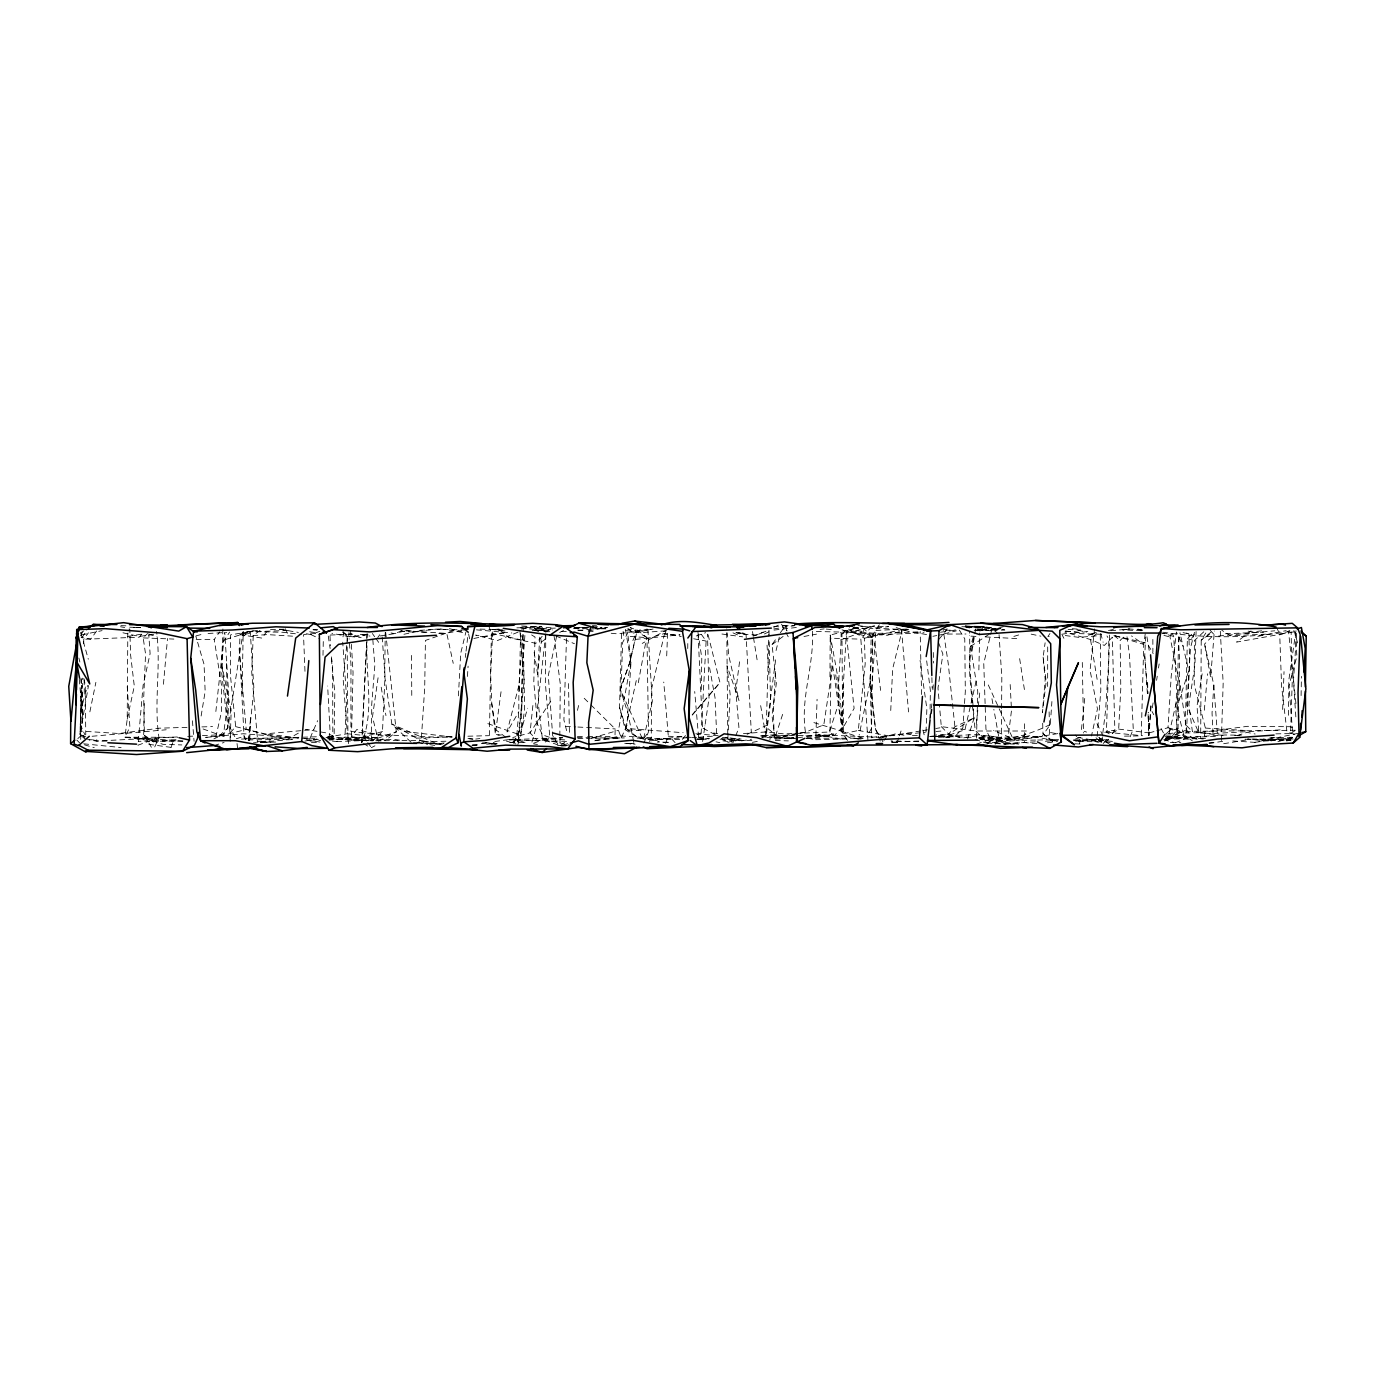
<?xml version="1.0" encoding="UTF-8"?>
<svg xmlns="http://www.w3.org/2000/svg" width="1375" height="1375" viewBox="0 0 1375 1375"><rect width="100%" height="100%" fill="white"/><g stroke="black" fill="none" stroke-linecap="round" stroke-linejoin="round"><path stroke-width="0.75" stroke-dasharray="5 3.75" d="M1203.795 631.795L1194.377 640.578L1194.256 684.784L1205.394 728.08L1204.053 739.114L1190.87 737.344L1185.336 727.358L1187.364 638.67L1194.033 631.95M513.58 743.273L516.553 738.1L518.805 711.717L518.891 685.472L523.308 629.561M921.594 694.512L920.184 631.486M85.783 736.811L80.094 734.714L82.758 718.609L81.4 685.644L80.094 734.714L85.559 739.544L96.92 739.991M371.508 740.661L371.731 704.309L374.808 665.723L372.659 637.536M829.95 676.844L830.208 635.027L841.122 632.328C841.466 663.42 834.006 696.592 843.081 726.705L834.333 735.505L806.403 738.616M81.417 678.7L80.094 734.714L80.902 710.239L87.536 685.455M679.714 739.492L645.666 739.612L637.862 737.619L625.384 729.816L619.523 707.489L621.62 631.606M1001.584 710.566L1001.395 737.584L995.208 744.184M1001.602 708.486L1001.825 677.308L999.058 634.666M488.761 626.003L491.391 633.17L489.363 736.587M687.741 648.553L687.827 640.148M1288.512 715.292L1288.839 686.091L1296.883 656.391L1295.405 631.538M367.039 633.961L361.797 742.466C374.98 710.823 365.183 675.245 367.125 641.902M385.241 632.363L384.691 676.225L391.875 724.161L411.417 742.534M853.652 627.395L863.827 628.409L872.798 637.914L871.595 728.269L866.783 736.57M929.947 719.417L930.067 711.184M930.102 709.122L930.359 690.559L926.681 660.859M182.789 741.314L153.536 741.142L124.936 737.189L127.205 719.211L127.806 633.634L129.25 628.805M701.302 689.459L701.783 657.852L697.967 632.311M144.238 703.484L143.653 737.739L162.972 744.322L181.827 744.941M242.103 693.842L243.186 631.589L228.405 724.728L234.798 736.639M512.531 742.363L516.553 738.1L521.434 726.378L523.205 633.669M1301.094 695.595L1301.42 676.38M829.933 732.033L831.153 665.087M1047.698 646.92L1047.647 686.486M1197.144 739.183L1176.742 734.8L1178.427 644.308L1180.042 632.723M322.987 655.291L323.297 640.544M519.303 691.195L520.558 633.583M591.886 737.808L614.969 737.997L615.158 728.905L590.098 704.103M812.384 631.228C814.412 666.686 799.047 700.442 806.128 735.9M879.33 624.748L871.166 637.244L870.169 680.677L871.681 737.791M978.862 669.934L979.688 633.033M80.695 739.423L81.95 685.884M1164.625 739.87L1171.878 736.57L1178.031 728.784L1179.681 662.045L1178.186 633.273M458.408 695.888L460.694 653.314L465.902 632.002M761.767 736.983L766.047 737.103L768.848 634.356M1109.591 635.061L1106.428 732.222L1109.23 733.786M1141.267 734.955L1143.742 644.359L1145.375 632.861M230.33 737.361L231.155 711.03L222.217 667.064L223.18 642.125L229.625 632.07M846.863 739.011L815.77 739.716L817.077 699.291M620.795 696.764L622.617 642.503L627.688 633.05L625.35 629.011L631.022 661.994L626.983 725.141L621.259 737.945L591.903 740.627M901.502 629.286L908.548 711.941M222.905 628.959L221.409 670.209L227.838 727.925L223.489 734.594L213.898 738.856M1196.095 631.555L1194.892 665.414L1188.894 704.498L1192.383 731.62L1210.12 733.666L1282.033 729.781M1282.652 709.5L1284.027 671.636M926.011 732.016L926.87 708.812L920.081 660.395M1275.863 733.855L1290.558 733.614L1292.191 682.67L1291.108 631.761M666.703 655.892L667.717 629.441L642.211 643.414M249.769 739.956L250.714 716.461L248.497 740.352M332.423 741.108L336.669 741.52L344.953 737.155L346.637 698.225L342.719 642.177M701.336 634.339L706.131 641.059L701.13 733.15L698.036 735.573M327.267 738.77L372.814 740.833L382.491 731.517L385.017 675.916L381.958 634.064M519.973 631.366L524.15 680.608L517.859 744.58L520.884 735.178L524.631 709.655L523.308 640.372L521.314 634.975M566.483 638.516L563.905 719.967L567.359 733.58M890.742 710.514L892.616 669.006L902.344 629.441L908.772 629.681M976.491 738.066L977.763 691.625L971.661 653.469L975.631 628.839L986.288 625.573M843.339 684.372L841.087 731.139L843.339 733.717L843.339 684.372L846.33 633.273L850.248 625.934M1147.386 693.516L1144.739 656.081L1145.633 637.003M775.397 671.516L773.403 712.13L774.348 740.506L788.373 740.884M853.239 627.773L863.827 628.409L863.672 631.623L872.798 637.914L869.739 683.805L859.152 735.075M361.797 742.466L367.177 633.841M1112.255 733.459L1118.683 729.094L1120.797 688.445L1120.144 640.355L1124.406 636.436M566.483 745.542L560.708 746.006L542.695 739.286L542.3 738.169L538.57 705.959L537.883 669.591L539.773 636.436M1221.361 740.541L1223.166 682.962L1220.295 631.262M467.466 676.466L468.084 666.136M1156.702 730.83L1168.011 727.719L1171.208 676.139L1176.381 631.984L1183.239 646.319M1210.138 630.266L1214.073 634.562L1204.586 644.033L1213.833 685.008L1212.045 713.023L1213.163 736.347M1296.556 633.325L1293.462 681.141L1295.989 719.056M444.211 742.947L435.806 743.978L421.248 740.369L424.703 687.844L425.425 640.441L453.217 630.661L465.798 633.136M880.223 741.073L875.497 729.111L871.32 693.928L875.961 630.403L878.487 626.158M1150.841 705.702L1148.83 735.488L1148.142 712.8M932.886 689.769L933.298 683.736M972.108 702.763C970.664 680.9 966.161 657.869 973.414 636.642M978.845 738.341L1021.745 738.822L1041.889 736.587L1050.311 724.453L1051.909 701.542M524.889 635.473L522.019 675.95L521.348 707.352L517.567 741.916M545.806 633.995L545.342 682.825L549.828 737.413L543.159 744.425M1118.683 729.094L1149.156 732.909L1151.133 705.117M1097.164 736.398L1100.808 690.456L1100.241 631.709M1214.073 634.562L1210.653 677.428L1204.586 644.033M163.436 684.269L167.509 638.516M1204.328 710.239L1207.559 673.819M1042.68 723.233L1042.989 733.717L1054.023 742.62L1049.795 739.303L1049.056 709.5M1175.281 742.809L1185.714 738.581L1186.608 729.781L1189.667 662.509L1188.859 633.858L1185.267 632.689M248.583 740.059L253.928 688.841L250.267 631.727L243.736 635.886L242.034 632.07M532.881 705.495L530.028 732.875L537.659 740.764L562.53 737.825M843.339 733.717L858.275 730.469L865.184 663.85L864.411 638.223L850.798 630.334L841.947 633.892L842.703 733.511L848.375 741.641M1084.72 698.448L1081.352 730.366L1086.577 732.084M215.858 711.511L224.417 632.723M346.706 645.562L343.097 678.494L347.325 733.717L361.952 735.264L385.859 740.266L396.292 731.827L385.705 632.5M346.93 643.5L347.841 635.267L351.863 633.909M976.267 724.023L979.859 691.883M545.703 634.236L535.992 721.033L542.42 734.869L549.828 737.413L531.386 744.013M465.317 657.405L465.816 653.211M466.056 651.131L468.033 634.373M537.883 669.591L541.286 642.039L540.513 636.195M979.997 739.303L1007.789 740.506L1011.502 710.342M1095.995 737.756L1101.616 742.998L1105.586 710.48L1108.731 661.152L1108.783 639.22L1106.978 635.92M930.102 718.3L931.133 710.033M931.391 707.97L931.906 703.845M739.544 661.788L735.814 690.748L738.925 727.461L733.391 742.259L721.153 740.592M775.62 659.811L766.7 727.633L775.466 734.8L798.342 739.097M1094.534 628.873L1090.066 670.261L1097.456 708.933L1091.475 735.969M501.05 691.728L495.361 733.958L499.28 735.608M328.9 738.409L330 730.503L327.645 686.039M1043.109 657.147L1046.203 681.536L1042.37 712.731L1045.189 679.491L1043.109 657.147L1045.12 642.795M378.073 677.755L372.47 716.925L377.558 737.413L329.072 740.094M1295.972 630.678L1288.65 681.278L1292.792 734.714M702.625 741.503L709.019 698.225L707.523 634.167M832.511 666.823L823.797 724.883L804.994 732.342L769.227 739.148M1153.092 702.883L1151.82 711.081L1153.745 714.691M1156.598 680.333L1157.234 676.225M1158.506 668.027L1159.142 663.936M1202.145 673.819L1197.023 705.822L1198.725 732.72L1226.105 735.728M201.128 716.014L205.15 691.436L204.067 664.366L195.869 636.264M85.559 739.544L80.627 731.087L88.498 685.506M614.969 737.997L621.259 737.945L618.458 730.28L631.022 661.994L627.688 633.05M638.292 682.756L646.37 638.877L664.606 633.445L681.227 636.487M969.513 660.052L973.809 636.934M89.873 711.855L95.889 682.344M633.772 742.277L628.066 713.711L620.348 689.442L630.317 660.877L636.969 631.469L642.211 628.753M641.18 730.692L625.384 729.816L636.35 680.247M556.531 636.659L548.298 675.469L552.664 735.573L557.769 743.961M127.205 719.211L134.303 686.108L130.625 655.153L129.8 629.2M215.806 737.206L221.427 712.095L221.512 685.386L214.242 639.461L219.708 631.881M976.078 681.312L964.958 729.816L950.606 734.594L935.756 734.989M1180.094 685.816L1168.08 738.203L1186.608 729.781L1180.094 685.816L1169.97 636.9L1171.723 633.102M629.32 664.263L636.969 631.469M577.466 710.359L579.373 702.247M664.606 633.445L651.561 688.978L651.252 737.842L649.395 741.555M643.638 738.444L652.334 701.422L647.848 629.269M776.067 650.547L779.402 636.677M1194.445 632.294L1190.509 648.003L1186.797 705.289L1198.725 732.72L1247.4 726.327L1289.853 726.722L1295.181 728.252M518.891 685.472L507.048 731.981L518.805 711.717M665.964 630.97L665.139 634.27L679.852 634.958M517.911 741.967L527.57 708.262M531.936 742.105L537.436 722.975L533.792 682.034L535.03 637.055L530.148 633.995M967.57 739.148L974.102 717.888L970.097 670.742L969.633 635.267M1079.375 743.703L1080.389 740.42L1075.25 735.041M743.428 733.562L766.047 731.93L784.18 733.906L829.348 732.016L838.922 702.608L835.57 673.148M782.633 714.364L774.83 737.98L793.77 738.169M154.739 746.934L158.95 737.464C153.656 702.109 161.27 666.703 156.578 631.434M897.084 742.706L898.855 737.481M899.439 735.728L901.209 730.503M630.317 660.877L620.348 689.442L642.314 738.598M343.698 631.898L342.564 640.097M171.05 747.295L173.869 739.733M665.603 743.342L668.319 736.227L663.747 682.069M1130.198 736.777L1133.258 729.111L1129.494 655.016L1127.002 636.78M643.878 743.05L648.484 731.878L646.972 637.622L637.605 630.3L630.18 627.567L646.972 637.622L628.891 636.384M206.267 737.378L243.427 733.734L309.684 739.028L317.642 720.655M632.861 640.527L637.605 630.3L627.069 628.977M182.858 740.919L124.936 737.189L129.903 727.134L127.033 683.564M513.253 742.861L521.434 726.378M80.523 635.783L82.414 632.242M994.916 743.755L998.731 736.794L993.85 709.328M858.808 738.959L849.148 737.464L841.087 731.139L854.098 708.452L846.33 633.273L874.517 625.677M82.122 637.639L87.484 628.873M550.756 701.216L530.028 732.875L512.772 737.516M1191.627 638.361L1194.978 633.256M1205.858 632.981L1201.217 640.011L1200.684 738.478M1049.95 633.531L1047.887 636.539L1051.841 635.886M793.616 737.825L774.83 737.98L771.977 715.344L776.342 683.323L772.028 644.6L776.789 637.794M979.584 738.152L1021.745 738.822L1027.211 731.002L976.405 731.002L941.308 726.653L939.383 704.309M643.913 738.323L648.484 731.878M96.611 631.005L90.733 639.186L81.091 637.158M266.939 631.28L262.041 638.12L240.023 634.631L239.456 649.653L244.166 738.152L249.614 740.627M883.97 740.438L886.944 736.295M381.116 740.936L371.336 738.616L351.484 736.794L356.727 729.541L385.017 736.381M83.755 643.534L83.72 639.272L88.395 632.809M377.747 637.502L379.775 634.734M780.347 632.706L785.658 625.711L786.912 631.417M708.073 634.683L719.967 682.584L692.244 715.12M682.327 739.389L685.902 735.006M141.831 634.167L139.288 637.175L83.72 639.272M939.073 639.1L946.825 629.888M867.952 740.661L860.853 639.152L869.825 628.633L888.628 626.639M692.227 714.777L719.967 682.584M959.888 737.223L948.355 734.336L974.102 717.888L954.92 726.773L948.355 734.336L926.08 736.863M1103.18 743.514L1107.081 739.131M1112.272 733.288L1114.867 730.366L1112.323 637.244L1104.348 645.442L1090.513 639.53L1064.834 632.053M230.209 741.417L230.055 732.961L235.675 726.636L230.553 676.62L230.622 634.855L259.823 629.939M542.163 636.333L535.872 643.328L509.3 637.742L498.541 629.183M1108.508 739.234L1105.913 741.916L1075.955 741.434M850.798 630.334L854.511 626.502M151.405 747.295L144.392 735.281L143.722 697.245L145.561 654.053L143.189 637.897L147.623 633.497M1096.459 633.652L1090.513 639.53L1097.439 681.158M841.947 633.892L847.481 628.598M219.244 735.9L227.838 727.925L228.68 693.67L224.761 632.723M77.825 738.598L83.858 733.064M1166.275 733.666L1169.42 730.778L1178.031 728.784M709.569 667.683L715.052 697.812L716.702 735.505L702.556 727.977L704.945 725.862M1018.634 744.116L990.997 740.438L987.714 743.084L975.253 730.4L972.348 704.877M1250.992 630.919L1236.572 642.108L1282.755 633.858L1289.853 630.472M260.012 630.334L253.241 635.559L251.694 671.825L257.778 742.62M559.9 737.619L560.192 745.748L566.431 740.97M243.255 632.191L240.023 634.631L249.769 633.514L253.241 635.559L267.163 634.597L292.548 636.161M772.028 644.6L783.939 635.834M541.286 642.039L547.869 637.484M871.166 637.244L874.363 635.061L924.017 632.706M1209.553 634.391L1201.217 640.011L1210.877 632.259L1214.606 631.022M1290.558 733.614L1295.25 730.469M970.458 646.473L989.605 633.927M80.197 633.067L83.772 630.953M994.572 631.056L999.539 628.203M298.341 733.167L286.378 739.905L253.378 742.861M978.244 630.712L985.531 626.691M1292.208 737.997L1287.258 740.661L1247.572 739.028L1269.778 741.039M378.572 741.177L396.292 731.827L370.494 740.764M534.273 630.678L541.784 626.828L543.881 630.317M371.302 747.691L374.928 745.834M559.694 632.397L563.527 630.541M764.397 633.978L771.925 630.334M328.917 739.114L334.108 736.622L334.83 692.364L331.014 655.703M1050.311 724.453C1028.809 735.161 1004.231 742.277 980.169 739.527M758.708 634.184L766.253 630.73M773.798 627.258L781.344 623.786L784.988 630.661M747.106 734.319L766.408 725.484M518.1 632.122L497.423 640.561L475.423 635.095M697.228 734.663L701.13 733.15L697.297 733.803M753.088 636.213L766.992 630.884M980.186 737.413L985.325 735.453L1001.395 737.584L976.164 734.577L930.188 736.519M402.016 630.781L394.35 633.669L379.741 636.023M158.95 737.464L137.947 745.216L143.103 685.266L150.098 653.641L148.792 634.941M306.745 633.858L310.939 634.58L321.062 630.867M840.538 639.959L863.672 631.623L847.516 629.011M226.016 639.392L253.258 630.678M696.283 635.972L705.616 632.706M976.577 744.098L993.661 738.255L1005.692 743.755L1016.383 744.236M382.491 731.517L359.906 737.877L344.953 737.155M1096.219 632.448L1088.106 635.181L1096.253 633.325M1164.522 740.936L1177.567 736.777L1175.78 708.692L1176.656 690.783L1173.717 636.47L1172.669 634.133L1162.889 633.377M1080.406 737.413L1072.827 739.802L1102.2 740.455L1075.439 741.073M1237.225 735.505L1247.125 732.359L1255.152 734.027M213.933 745.577L224.091 742.466M236.294 738.736L244.423 736.261L245.85 739.767M1277.891 741.744L1292.122 737.413M979.739 630.987L991.1 627.533L997.459 633.239M1013.873 636.402L1021.522 634.098M727.77 742.414L739.836 738.822M907.827 629.2L887.442 635.267L846.295 632.173L814.155 631.452M990.258 630.558L1003.595 626.605M591.68 738.152L618.458 730.28M628.358 628.873L633.17 633.067L647.212 629.011M882.08 737.533L895.727 733.786L906.091 735.608M1149.156 732.909L1154.811 731.345M566.105 745.938L560.192 745.748L568.288 743.566M404.37 631.022L394.35 633.669L390.156 632.723M1165.811 738.152L1171.878 736.57L1167.77 736.914M196.092 635.852L202.28 634.253M260.7 742.397L271.03 739.75M1162.872 632.225C1206.391 638.516 1250.769 638.447 1294.081 630.764L1297.622 642.95M292.445 739.578L286.378 739.905L246.211 729.472L221.736 735.539L205.27 737.413M944.058 633.858L956.381 630.85M968.705 627.842L974.875 626.33L991.1 627.533L968.825 627.619M1298.034 733.373L1254.653 742.345L1229.353 740.73M541.784 626.828L534.222 628.598L538.553 631.744M864.411 638.223L902.344 629.441L879.141 628.461L857.88 625.522M1108.491 630.523L1116.637 628.65M1007.789 740.506L1029.291 735.745L1055.347 740.747M1165.158 738.667L1183.652 734.697L1192.383 740.884M504.659 632.672L484.67 636.848L476.283 635.198M81.623 634.889L102.059 630.627M241.398 739.08L318.897 736.708M403.958 634.253L416.316 631.709L426.508 632.483M368.002 634.339L356.83 636.591L348.734 632.809L349.181 639.134M633.17 633.067L653.073 629.028M1257.833 636.367L1286.158 630.609M820.377 736.57L837.031 733.253M473.825 638.464L504.9 632.345M932.886 636.298L936.787 635.559M938.747 635.181L944.591 634.064L965.989 633.995M752.383 742.345L758.708 741.142M1104.727 732.291L1114.867 730.366L1106.703 730.847M588.38 630.953L606.22 627.602M947.375 628.994L943.181 629.784L948.166 663.008L954.92 726.773M543.933 631.572L552.647 629.939M803.997 636.47L816.527 634.133M594.739 740.798L621.191 735.986L651.252 737.842L660.481 742.38M304.872 741.091L317.006 738.994M327.113 737.241L347.325 733.717M741.469 740.902L751.575 739.2M1276.361 626.845L1279.712 634.236L1295.37 631.623M1057.805 733.597L1016.761 740.438L987.714 743.084L1008.459 744.219M1223.681 743.72L1250.752 739.2M127.703 636.436L141.092 634.236M1165.863 737.567L1171.878 736.57M1061.723 634.27L1067.653 633.308L1104.744 634.339M773.781 628.925L794.973 625.522M881.323 737.275L921.095 730.864M923.192 730.52L927.369 729.85M935.739 728.492L939.933 727.822M1209.055 743.48L1223.544 741.159M963.755 737.825L980.203 735.247L998.645 740.884L1029.583 736.605L1041.889 736.587M367.108 634.27L350.316 636.9L331.891 633.273M461.673 630.644L444.727 633.291L405.539 630.764M797.844 733.391L770.327 737.688L761.819 737.206M799.958 733.064L806.317 732.067M986.03 742.62L991.702 741.727L1005.984 744.408M918.552 741.692L890.983 740.884M947.289 737.344L955.505 736.089L959.527 737.12M797.775 737.808L818.538 734.731L880.773 737.361M634.098 743.222L629.956 743.823L634.167 743.652M650.684 740.85L683.856 736.106M1141.491 630.747L1122.756 629.888L1128.909 629.028M635.353 639.409L679.955 634.82M1261.683 630.764L1253.227 631.95L1244.873 630.661M1065.419 631.211L1080.2 632.5L1088.622 631.348M940.466 632.225L954.68 630.283M153.673 634.477L139.047 636.453L120.88 632.311M494.725 741.503L513.511 738.977L525.078 742.517M1122.756 629.888L1128.823 629.097M650.891 629.492L617.272 633.841L611.033 633.239M1254.653 742.345L1292.586 737.447M521.486 629.08L541.664 626.502M578.102 630.541L607.733 627.413M475.716 739.062L479.909 738.547M1047.441 742.775L1057.581 741.538M820.067 629.389L824.158 628.891M375.719 740.798L421.248 740.369M774.022 630.094L796.967 627.413M1286.312 740.867L1290.523 740.42M574.32 628.564L586.678 627.327M588.723 627.12L596.956 626.278M806.386 738.289L863.294 738.152M871.836 737.292L925.255 732.325M309.684 739.028L317.831 738.237M325.978 737.43L334.108 736.622L326.769 732.995L305.164 729.317M1168.045 733.614L1191.541 731.328L1296.763 730.245M773.541 626.759L786.053 625.556L786.998 630.953M482.247 742.947L486.389 742.552M1218.645 636.023L1274.78 630.798M1291.091 740.3L1287.258 740.661L1271.205 737.344M1110.742 630.747L1129.614 629.011M235.675 726.636L264.791 733.889L313.741 729.541M1096.339 635.869L1079.014 637.381L1062.72 635.198M92.125 736.261L166.186 729.781M560.192 745.748L566.225 745.233M966.78 626.983L974.875 626.33M935.945 731.466L944.487 730.778M499.125 629.045L492.817 629.544L490.652 674.523L491.786 703.691L495.361 733.958L501.17 735.144M522.259 627.206L541.166 626.295M471.848 745.302L478.191 744.82M486.63 744.184L497.183 743.377M509.85 742.414L524.047 742.586M696.592 737.395L645.666 739.612M698.689 737.241L713.35 736.141M938.506 737.344L955.505 736.089L962.878 727.873L965.319 691.436L964.769 638.842L957.825 627.619M665.878 630.833L643.448 632.431L622.892 630.283M536.061 630.781L552.75 629.664M133.753 627.636L137.981 627.361M153.536 741.142L176.859 739.63M775.139 739.217L794.166 738.014M806.85 737.223L834.333 735.505L829.348 732.016M1037.008 743.6L1024.598 742.586L1003.08 743.806L1036.922 741.761M965.611 627.155L969.513 626.914L969.598 633.17M416.333 738.152L452.22 736.983L406.622 731.758L395.141 727.581M1045.378 741.245L1058.08 740.472M1073.462 740.541L1102.647 738.994M411.159 630.798L400.606 630.798M419.667 630.317L440.928 629.114M1293.119 738.994L1267.939 740.42L1245.011 739.166M177.238 736.966L96.473 741.056L89.203 740.042M310.114 741.125L320.65 740.558M1205.548 738.616L1165.966 739.114M208.072 633.462L226.669 632.466M176.017 740.816L138.291 741.314M696.764 738.942L709.552 738.272M722.339 737.619L728.716 737.292M775.466 734.8L760.581 735.573L834.333 735.505M187.705 736.381L194.03 736.072M202.434 735.642L223.489 734.594L227.494 704.223L226.377 662.595M981.664 629.527L1000.88 628.598M413.48 742.672L442.441 744.15M945.278 630.3L955.814 630.008M573.925 627.808L584.633 627.344M593.192 626.966L597.472 626.777M875.961 630.403L906.692 629.062M1266.066 634.184L1230.281 635.731L1221.859 630.283M582.777 627.378L574.303 627.739L591.198 627.292M1225.434 633.755L1263.711 632.156M472.381 745.009L478.775 744.752M491.545 744.202L495.791 744.03M1076.127 740.747L1090.564 740.145L1099.57 742.552M1215.448 736.381L1166.172 738.444L1225.297 734.989L1241.316 735.195M1234.75 735.573L1241.178 735.316M1000.261 628.873L991.891 629.183L983.761 663.386L985.961 729.248L990.997 740.438M537.659 740.764L509.077 739.733L562.478 737.67M557.7 745.697L568.15 745.284M663.73 742.5L670.072 742.259L657.388 742.087M918.878 741.039L891.602 741.847M917.95 631.881L876.253 633.445L842.909 630.541M330.327 635.027L353.444 634.202M336.669 741.52L365.337 740.523L327.336 736.519M287.753 630.506L249.167 631.795L245.094 630.592M262.058 742.483L279.177 741.933M270.514 629.612L287.633 629.097M187.017 727.358L159.345 728.183L119.023 733.511L80.627 731.087M201.902 726.911L212.558 726.602M445.93 741.211L418.653 741.967M577.878 738.341L624.319 737.928M1138.208 735.917L1121.605 736.192M1166.034 735.109L1176.742 734.8M317.694 629.544L313.483 629.647L317.573 630.455M516.845 627.842L532.606 627.413M912.398 735.625L920.889 735.384M1269.83 737.825L1294.683 737.172M451.138 736.639L434.38 737.069L383.883 734.834L350.917 731.483L350.969 664.417L349.336 641.231M467.895 736.209L488.847 735.677M555.328 628.117L534.222 628.598L550.945 629.63M574.2 627.98L601.769 627.344M978.673 737.773L1029.583 736.605M1198.725 732.72L1182.603 733.064L1169.231 728.887M1035.581 740.059L1016.761 740.438L993.575 730.434M1037.678 740.025L1058.595 739.612M1290.438 739.217L1263.505 739.028M329.312 738.323L377.558 737.413M248.016 739.939L292.067 739.217M696.798 739.32L705.358 739.2M722.477 738.959L737.464 738.753L725.398 737.447M347.17 646.886L347.978 740.128L395.055 739.527L403.236 740.695M751.97 740.352L724.917 740.678L718.352 736.536M891.413 742.122L895.658 742.087M1170.28 742.5L1180.884 742.397M245.128 738.306L298.375 737.825L264.791 733.889M577.397 736.656L585.578 736.605M587.623 736.587L610.105 736.433M698.827 739.389L707.3 739.32M720.019 739.217L741.194 739.062M311.438 742.5L319.859 742.448M1167.547 736.845L1177.567 736.777L1165.261 736.312L1160.466 727.306M544.758 631.709L550.962 631.692M561.309 631.623L569.594 631.589M481.302 743.6L495.98 743.531M196.161 639.461L214.242 639.461M1209.175 742.706L1213.472 742.706M860.784 626.622L888.198 626.639M124.936 737.189L177.598 737.275M967.759 626.519L984.62 626.553M974.995 630.059L1004.833 630.128M106.923 741.125L96.473 741.056L91.128 738.942M573.581 628.598L590.15 628.719M592.212 628.736L606.702 628.856M577.191 737.688L589.789 737.791M1142.023 629.991L1127.741 628.822M965.095 626.123L984.156 626.416M637.158 738.117L671.395 738.616L675.091 742.603M1251.903 739.045L1290.42 739.664M1077.519 737.344L1090.014 739.561L1111.43 739.922M853.462 628.341L869.825 628.633M502.528 629.784L479.239 629.08M532.228 630.403L544.947 630.661L545.222 636.041M246.778 631.486L282.648 632.259L301.434 634.494M1042.989 733.717L1049.795 739.303L1058.183 739.492M783.131 625.488L794.338 625.745M592.35 625.659L596.63 625.78M417.089 742.672L443.558 743.738M129.731 627.206L140.456 627.498M961.83 626.708L969.513 626.914L965.405 626.02M971.111 737.309L935.241 736.244L947.959 737.344M979.55 737.567L1021.745 738.822M509.077 739.733L568.683 741.469M834.505 638.309L860.853 639.152M465.798 630.059L436.116 629.131L411.486 632.002L401.397 631.331M626.845 743.377L635.25 743.634M120.897 625.642L127.205 625.866M1068.1 629.527L1080.63 630.008M143.189 637.897L173.869 639.083M521.606 626.02L536.456 626.639L544.947 630.661L520.386 627.859M139.167 738.787L158.228 739.595M329.227 738.856L372.814 740.833M897.291 742.517L891.155 742.225L895.125 742.569M853.256 627.877L863.827 628.409M565.417 726.413L575.781 726.928M577.861 727.031L615.158 728.905M668.319 736.227L692.553 737.447M472.794 745.25L476.97 745.456M965.594 626.175L991.1 627.533M970.956 636.144L977.195 636.47M985.514 636.917L1016.727 638.567M756.817 635.061L740.008 634.133L736.227 632.637M136.314 627.447L140.491 627.67M1075.044 743.772L1083.466 744.236M1205.394 728.08L1248.431 730.658M856.883 738.787L861.145 739.045M966.917 627.155L1004.523 629.527M619.523 707.489L626.192 728.458L683.1 732.686M257.056 741.417L273.608 742.483M1072.208 628.719L1080.578 629.32M937.269 736.381L949.489 737.275M438.745 633.394L446.909 634.013L453.234 663.352M542.3 738.169L566.895 740.059M1090.014 739.561L1112.684 741.4M624.748 743.308L635.112 744.184M826.255 629.08L834.591 629.802M717.716 733.494L713.591 733.133L717.733 733.717M695.784 733.786L721.136 735.952M476.472 629.853L511.792 632.981M1167.822 737.189L1188.911 739.097M760.564 735.883L794.114 738.925M577.723 629.991L586.059 630.798M588.139 631.005L594.378 631.606M343.131 631.778L347.119 636.23L361.161 637.587M1106.428 732.222L1142.556 735.728M304.752 738.444L319.653 739.87M1065.453 631.039L1080.2 632.5M83.703 743.806L121.103 747.553M472.948 739.08L466.727 738.444L472.759 739.08M592.058 627.086L606.444 628.581M546.047 627.309L554.572 628.289M440.928 744.734L424.652 742.861L391.875 724.161L438.213 744.356M505.02 630.97L492.817 629.544L505.295 631.177M740.094 740.764L727.805 739.166L726.773 628.856M440.619 629.011L453.217 630.661M990.533 630.816L975.631 628.839L985.548 630.661M721.944 634.013L742.603 636.831M698.741 737.533L708.933 738.925M312.967 629.75L317.023 630.3M148.827 744.339L172.081 747.519M533.638 743.909L537.47 744.459M974.136 630.197L977.866 630.73M1259.638 739.148L1271.806 740.884M417.536 742.741L427.762 744.288M315.442 633.703L311.283 633.102L303.514 634.734L305.009 672.083M1110.123 742.552L1105.913 741.916L1104.142 738.255M445.981 736.347L452.238 737.327M485.547 742.5L495.962 744.133M309.65 631.727L315.855 632.723M120.467 626.777L124.678 627.464M429.808 744.631L438.023 745.972M926.561 634.528L909.7 631.727L896.139 627.619M279.52 629.166L298.375 632.414M306.436 739.733L320.031 742.087M858.275 730.469L890.158 736.089M1050.466 732.531L1056.705 733.648M693.688 638.773L706.131 641.059M360.284 634.305L369.978 636.092M735.986 632.483L746.058 634.425L751.352 733.047M818.538 734.731L841.638 739.217M491.391 633.17L523.308 640.372M807.727 738.134L815.77 739.716M1183.05 632.655L1188.859 633.858M1031.164 634.15L1040.892 636.178M841.981 629.836L872.798 637.914M542.695 739.286L570.333 745.233M735.9 740.936L727.805 739.166L730.159 694.461L726.997 665.741L738.994 700.373L728.595 654.878L727.048 632.861M1077.794 630.197L1086.491 632.156M1115.108 635.869L1147.197 643.311L1153.178 653.623M706.355 739.561L698.62 737.756L694.702 691.539M716.014 741.812L719.881 742.706M1137.864 629.08L1143.88 630.541M1163.955 635.439L1169.97 636.9M449.436 628.633L461.433 631.623M906.314 733.477L914.031 735.47M738.444 632.397L746.058 634.425L742.534 632.758M1163.731 739.716L1173.356 742.294M1168.011 727.719L1179.234 730.744L1185.714 738.581M1187.364 638.67L1194.377 640.578M1159.658 632.414L1173.717 636.47M84.494 744.837L94.256 747.673M1115.022 635.731L1143.742 644.359L1131.505 635.92M813.897 722.597L841.208 730.933M506.258 741.022L515.934 743.978M1049.795 739.303L1055.141 740.953M975.047 739.355L990.189 744.27M841.087 731.139L862.572 738.186M1294.477 734.284L1286.966 731.775L1281.603 686.348L1279.712 634.236M487.833 723.628L518.323 734.319M148.603 633.927L157.403 637.123M203.105 728.956L224.623 736.845M555.827 635.938L574.458 643.723M732.961 632.861L740.059 636.041M493.23 742.38L496.873 744.098M310.939 634.58L319.756 638.842M545.927 632.122L536.456 626.639L539.808 631.503M342.375 632.019L347.841 635.267M363.498 743.497L370.356 747.656M1098.78 737.43L1110.089 744.648M144.392 735.281L153.88 742.087M505.759 737.241L495.808 729.781L491.786 703.691M1113.939 635.508L1120.144 640.355M626.192 728.458L637.862 737.619M584.203 698.277L588.62 702.642M941.308 726.653L952.188 737.722M76.845 740.077L79.595 742.878M1186.488 725.536L1192.383 731.62M372.35 633.514L374.636 636.711M375.77 638.309L380.342 644.686M364.581 737.928L366.713 741.005M367.778 742.534L370.992 747.141M882.973 741.812L875.497 729.111L870.169 680.677L871.32 693.928M785.881 632.38L788.614 637.536M1062.256 635.13L1063.906 638.309M285.347 628.77L289.128 636.47M1097.009 723.663L1103.248 736.433M988.281 684.939L1012.052 736.828M1099.312 737.842L1101.616 742.998M80.145 724.006L84.975 734.989M938.506 642.555L942.889 654.07L937.991 688.05L939.211 702.264M80.936 633.153L88.309 659.192M1100.722 633.462L1103.128 642.263M922.848 729.988L924.756 736.966M1183.652 734.697L1176.845 707.489L1188.739 670.691L1180.042 633.308M78.891 657.989L79.87 662.062M83.772 678.373L85.233 684.492L85.766 734.714M347.978 740.128L348.683 743.634M468.617 633.892L469.666 639.289M991.959 698.758L993.472 707.214M760.667 705.633L766.047 737.103L770.567 702.419L769.158 638.619M381.202 687.208L385.962 715.619M1146.939 636.797L1149.638 653.245M752.503 631.538L753.156 635.577M753.483 637.587L757.092 659.777M534.153 652.369L538.038 677.222M1019.648 658.659L1024.513 690.25M328.264 636.058L330.138 648.553M331.392 656.889L332.63 665.225L332.836 739.045M840.984 722.769L832.666 665.586L830.208 635.027L837.598 675.933L843.081 726.705M623.116 631.4L623.7 635.439M553.97 635.164L560.261 683.736L559.831 735.591M243.358 633.016L243.736 635.886M874.741 642.881L880.619 690.405M1295.938 703.519L1288.616 632.139M222.217 667.064L230.055 732.961M1144.739 656.081L1147.884 693.636L1147.592 681.089M237.033 743.548L237.652 748.808M351.484 736.794L353.048 672.461L351.192 641.008M80.713 678.7L81.091 682.825M79.234 679.027L82.758 718.609L82.448 678.116M239.113 648.519L246.211 729.472M192.431 720.775L194.081 741.262M1213.833 685.008L1217.305 732.995M767.044 645.15L768.797 674.747M350.573 630.523L351.072 638.911M698.07 634.373L702.556 727.977M329.983 635.834L330.498 645.769M1010.178 684.527L1011.398 708.366M1148.108 714.502L1148.83 735.488L1148.297 712.473M931.889 677.617L932.181 688.222M933.281 652.472L933.539 663.042M768.969 630.128L769.106 636.505M1082.297 662.441L1083.655 732.995M568.511 683.564L569.456 734.336M84.133 679.852L84.287 694.805M1024.409 723.766L1024.598 742.586M411.52 655.411L411.778 696.455M347.119 636.23L347.153 644.755M1152.852 639.427L1152.886 652.077"/><path stroke-width="1.5" d="M194.7 632.259L186.519 626.691L178.75 631.108L123.612 622.669L85.267 626.914L76.708 629.612L76.141 704.894L74.13 744.116L78.547 745.628L89.289 736.295M86.006 752.142L70.606 743.652L70.727 718.162L68.75 686.314L76.484 644.566M464.08 667.872L458.098 742.741L448.267 747.656L391.909 748.791L357.638 751.678L328.986 750.252L320.272 735.127L319.361 634.339L339.144 627.344L377.472 627.498M567.342 628.702L578.823 623.167L679.68 624.422L683.822 629.166L682.464 631.331L689.305 670.811L688.325 740.489L679.817 746.556L588.947 749.512L575.953 746.281M1300.509 729.764L1300.612 723.353M76.398 694.272L76.141 704.894L76.295 637.158L78.1 633.342M76.502 690.027L77.67 641.111L76.708 629.612L105.102 628.65L160.016 632.981L187.086 638.67L192.775 637.055L186.519 626.691L150.614 626.536M1300.939 631.005L1306.25 636.23L1305.373 686.95M467.569 628.478L467.637 626.57L532.778 623.322L555.792 624.714L563.595 625.866L577.345 636.797L573.169 682.447L575.128 738.891L567.737 748.911L510.366 749.1L487.128 751.231L469.769 749.358M1301.867 717.08L1302.194 710.652M1304.067 672.066L1305.219 648.502L1301.403 627.516L1297.209 628.908M1037.884 628.942L1022.467 624.577L980.925 623.098L949.816 624.611L939.108 630.627L934.055 705.031L934.777 740.42L977.677 740.077M930.067 719.933L927.111 744.837L919.394 737.842L922.436 696.42M275.086 746.831L300.695 748.602L327.525 748.292L311.953 745.662L301.709 741.52L308.825 660.602M70.967 721.239L76.381 662.681M320.478 704.464L325.067 657.13L338.611 644.325L377.008 638.619L436.425 635.284M204.978 743.016L200.613 740.695L196.848 731.792L190.712 658.247L193.617 631.159L219.278 625.453L252.484 623.236L314.583 622.858L326.477 632.741M458.098 742.741L455.967 738.014L461.863 686.727M1061.827 736.003L1067.808 687.259L1078.447 662.681L1060.744 704.498L1061.827 736.003L1074.459 744.786L1062.119 735.264L1101.77 735.006L1129.425 740.764L1157.527 736.914M1173.287 744.648L1241.969 747.828L1263.711 744.734L1293.222 743.033L1299.667 737.395L1305.889 688.789L1300.698 636.436M1293.222 743.033L1298.963 733.253L1298.017 692.88L1300.131 634.408L1297.536 627.842L1180.713 629.819L1161.188 628.495L1153.797 684.836L1158.902 743.205L1171.122 745.852L1207.233 744.545L1181.52 745.456M78.667 631.262L79.217 627.138L93.861 625.883M689.305 670.811L684.148 708.606L688.325 740.489L670.227 746.677L632.345 740.231L588.895 744.322L578.411 740.85L570.316 743.033M287.461 696.077L295.694 638.086L314.583 622.858M931.012 713.608L931.648 709.397M198.464 732.394L197.45 738.547L194.408 745.37L182.548 751.231L136.572 754.531L85.216 751.369L88.034 750.2L182.548 751.231L189.492 740.077L187.086 638.67M926.166 656.545L930.617 630.936L901.158 625.298M1043.934 721.995L1051.325 682.911L1050.689 643.706L1039.019 630.317L980.925 623.098M1145.341 715.911L1152.766 681.312L1150.566 654.844M76.141 638.155L79.217 627.138L89.805 627.189M307.175 747.364L282.408 750.87L266.63 751.472L250.662 748.567L249.975 747.192L255.733 749.134L256.747 745.886M1067.808 687.259L1060.744 704.498L1059.798 630.369L1071.761 624.938L1100.877 626.828L1143.536 626.312M1275.742 626.948C1238.497 620.022 1198.725 621.964 1161.634 628.994L1157.716 636.281L1153.797 684.836L1158.902 743.205L1165.072 743.823M687.844 638.034L695.75 627.138L737.928 626.777L784.42 621.912L811.577 625.694L812.109 629.389M1158.902 743.205L1165.072 734.216M546.494 748.602L542.197 752.486L527.261 750.028M70.606 743.652L74.766 740.231M88.619 628.066L93.139 624.439L116.892 624.525M503.267 628.375L550.137 635.044L563.595 625.866M441.186 747.708L455.967 738.014M752.056 744.477L766.202 747.57L853.566 745.783L858.43 742.844M1298.533 735.883L1305.752 731.741L1305.408 691.23M927.712 740.747L953.683 744.494L1049.898 748.361L1061.362 741.916L1056.533 684.819L1060.056 638.997L1052.184 631.177L1039.019 630.317L979.103 634.477L949.816 624.611L924.137 630.575M636.47 747.312L624.508 753.741L578.188 747.467L542.197 752.486L530.733 748.55M690.233 740.627L697.314 745.645L745.8 743.841L787.291 746.281L796.675 741.95L805.75 743.566M804.908 738.323L796.658 742.07L796.486 727.22M328.986 750.252L334.675 747.897L375.616 742.844L416.866 743.377M408.53 625.281L412.225 623.906L416.419 624.491M744.459 639.341L793.031 632.5L811.577 625.694L805.32 626.433M1144.688 625.058L1148.452 623.666L1152.439 624.852M1159.744 625.969L1165.794 623.837L1168.888 626.192M319.361 634.339L333.3 629.647L369.617 631.916L437.525 625.608L461.708 626.45L468.273 632.277M241.123 625.212L245.128 624.009M661.255 624.955C679.216 618.63 698.156 622.514 716.272 625.367M1113.612 627.842L1117.428 626.742L1178.117 625.006M1069.028 626.141C1099.742 618.252 1131.934 627.997 1163.13 622.737L1165.794 623.837M682.464 631.331L634.167 624.198L588.053 636.281L574.252 632.105L570.195 632.723M739.338 627.67L749.77 625.333L769.605 624.13L711.03 625.075M563.561 627.842L575.248 625.23M1301.902 732.548L1305.752 731.741M80.798 627.619L85.267 626.914M827.389 625.127L833.508 623.889L836.052 626.708M839.111 627.653L843.15 626.897M847.189 626.123L859.306 623.837M797.723 637.639L793.547 638.413L795.128 667.923M839.816 746.041L766.202 747.57M795.352 623.992C846.244 620.314 897.841 625.608 948.956 622.428M621.947 623.288L634.666 621.036L665.517 624.594M239.302 625.625L237.823 622.531L155.031 626.141L167.338 627.584M1093.159 744.459L1078.361 746.986L1053.542 744.958M978.57 744.442L1000.364 748.344L1032.487 747.192M509.747 736.295L484.756 740.455L463.77 741.795L461.175 743.153L461.295 746.109L459.061 734.491M765.445 624.989L769.536 624.336M799.202 624.834L833.508 623.889M1054.058 627.516L1058.269 626.845M1062.48 626.175L1077.192 623.82M1171.122 745.852L1217.167 739.097L1274.109 735.109M839.042 627.756L842.927 627.189M848.753 626.347L852.637 625.78L814.859 627.498L793.547 638.413L797.775 687.345L796.658 742.07L811.628 745.302L927.111 744.837M757.436 624.834L765.617 623.717L733.717 624.938M850.248 625.934L853.909 625.453M190.712 658.247L195.714 690.198L200.613 740.695L226.978 749.805L301.709 741.52M737.086 627.688L743.291 626.966M749.478 626.261L755.666 625.556M761.87 624.834L768.058 624.13M737.241 627.722L743.531 627.034M749.822 626.347L756.113 625.642M367.108 627.516C416.127 620.452 465.558 623.545 514.834 624.577M186.656 752.658L225.38 748.653M1045.825 627.464L1076.591 624.319L1086.903 626.244M1183.411 744.614L1152.284 747.742L1110.089 744.648M320.564 627.842L333.266 626.639L336.909 628.787M1144.309 627.653L1157.062 627.705M223.575 748.773L207.9 750.183L249.425 748.516L239.439 748.378M225.363 623.631L237.823 622.531M104.294 624.989L110.567 624.439M811.628 745.302L879.605 739.492L919.394 737.842M406.209 624.938L412.362 624.439M711.683 744.511L697.314 745.645L689.064 717.355L691.78 631.589L771.341 628.1M993.111 623.528L1035.409 620.469L1095.067 622.875L1035.409 620.469M1269.537 624.938L1281.93 624.027L1285.522 625.161M230.45 748.636L207.9 750.183L237.652 748.808M1266.633 625.058L1292.259 623.339L1297.536 627.842M219.278 625.453L248.273 624.061M707.541 745.955L647.058 748.688L643.277 746.866M314.823 624.37L359.219 621.964L375.306 623.03L381.992 626.587M445.534 622.205L460.109 621.466L482.092 623.614M1169.231 626.295L1179.956 625.745M1194.961 624.972L1229.061 624.439M634.7 747.33L613.388 747.484M649.688 746.608L662.544 745.972M889.487 624.267L948.578 625.264M146.627 626.433L167.733 625.453M178.286 624.972L224.744 622.841M926.492 631.194L939.108 630.627M639.65 747.312L588.947 749.512L588.603 722.442L593.175 690.198L586.867 662.784L588.053 636.281L591.061 626.639L578.823 623.167L634.167 624.198M1157.062 743.308L1122.756 744.494L1114.334 743.205M186.605 747.639L213.933 745.577L219.759 746.573M712.439 625.762L716.702 625.591M395.502 747.811L432.644 747.312M759.756 744.82L714.484 746.522L697.314 745.645L708.967 742.93L724.092 733.837L756.594 737.636L787.291 746.281M467.637 626.57L513.837 625.247L474.908 626.209L463.873 672.409L467.38 698.93L463.77 741.795L473 748.206L505.605 745.13L549.038 746.556L567.737 748.911M1028.466 627.395L1057.53 627.653M489.913 624.164L500.981 625.109M555.844 625.969L574.733 625.539M610.397 624.731L618.784 624.542M756.216 625.195L749.77 625.333L755.769 626.244M794.853 624.353L803.447 624.164M876.167 743.6L882.578 743.497M917.142 744.872L957.67 744.58M882.561 623.511L904.613 623.425M927.523 740.438L934.777 740.42M1166.67 625.539L1175.247 625.522M187.498 628.066L209.688 628.375M200.613 740.695L235.4 740.712L265.805 746.195M804.822 625.488L821.769 625.522L839.438 627.688M680.161 626.227L730.228 626.931L692.416 626.519M1258.744 624.8L1269.331 624.938M498.97 750.045L509.627 750.166M129.542 624.697L167.509 625.178M730.228 626.931L680.505 625.969M403.597 748.636L475.544 749.788M732.291 624.319L759.825 624.955M955.728 744.58L987.594 745.353M946.017 625.848L949.97 625.969M796.366 624.302L819.947 625.092L825.962 626.381M100.134 626.089L104.173 626.227M682 744.58L703.141 745.25M391.617 624.869L424.652 626.106M309.272 628.048L275.997 626.794L232.341 629.991L193.617 631.159L197.175 631.984M1163.473 628.014L1167.753 628.22M107.834 742.758L136.589 744.167M1089.773 744.58L1127.62 746.677M578.823 623.167L585.252 623.528M598.108 624.267L608.816 624.886M668.817 628.306L683.822 629.166L689.752 630.85M430.908 624.645L461.708 626.45M550.137 635.044L577.345 636.797L573.856 635.216M470.68 623.975L485.478 624.955M442.784 747.295L477.056 749.702M1158.988 633.067L1108.559 632.93L1071.761 624.938M93.139 624.439L103.641 625.35M461.931 628.564L468.17 629.114M160.652 625.161L166.977 625.745M835.33 625.556L843.477 626.381M731.586 744.58L735.505 745.078M1208.213 745.886L1213.798 746.694M915.698 745.13L921.697 746.041M887.906 623.356L930.617 630.936L931.837 675.503M1022.312 747.467L1026.403 748.241M847.447 744.614L853.566 745.783M703.725 626.261L711.786 627.825M255.733 749.134L266.63 751.472L249.975 747.192M178.973 737.705L189.492 740.077M901.691 623.7L930.256 630.541M552.578 732.858L575.128 738.891M267.248 745.8L282.408 750.87M148.208 626.622L151.439 627.791M634.666 621.036L645.786 625.178M1149.105 747.038L1153.041 748.705M1037.438 741.898L1049.898 748.361M78.667 745.216L88.034 750.2M323.211 631.211L326.373 633.05M555.792 624.714L558.989 626.742M1301.266 632.397L1306.25 636.23M320.272 735.127L334.675 747.897M1298.877 734.198L1299.667 737.395M76.708 629.612L89.753 683.942L76.622 661.702L79.578 678.219M1059.902 733.322L1061.362 741.916M76.57 633.325L76.948 637.45M795.575 676.345L796.073 689.013M793.031 632.5L796.572 695.544L796.675 741.95M950.83 705.341L934.055 705.031L1038.864 707.627L950.83 705.341"/></g></svg>
